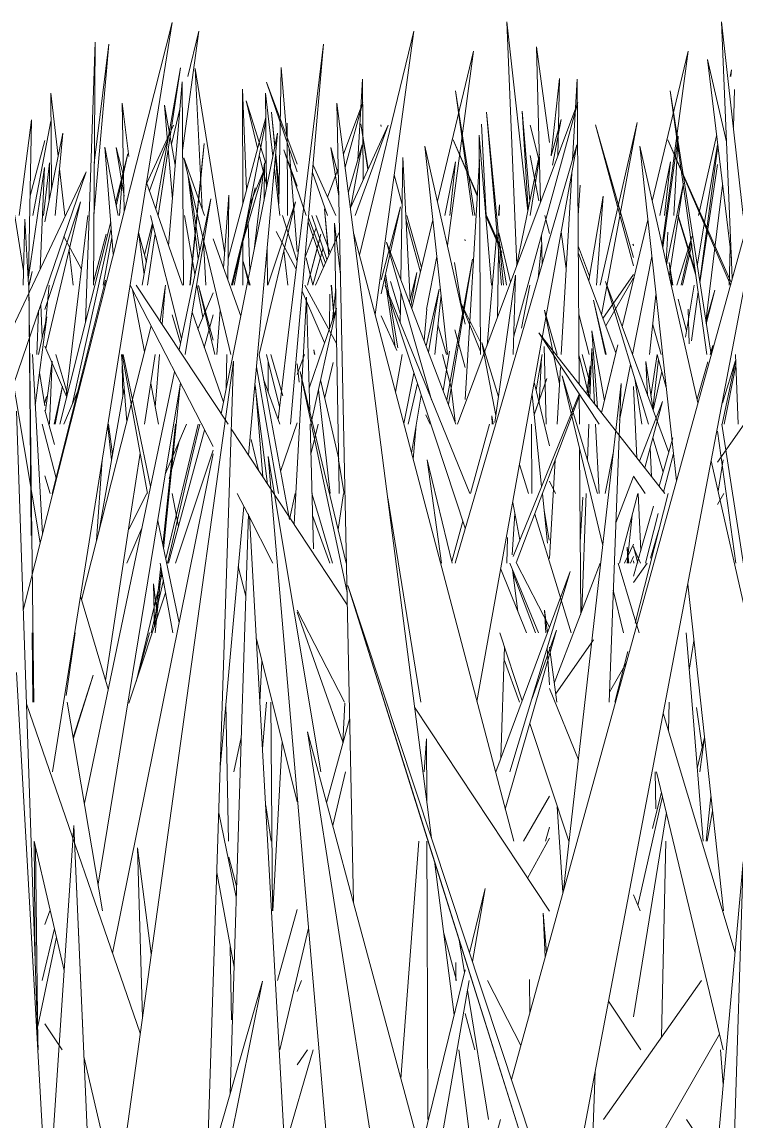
# Model space of a CAD drawing. Header units: millimetres. Extents: x -9575 to 27274, y -4387 to 11354.
# Drawn here: x -6197.87 to -6169.52, y 3072 to 3115.61 of the extents above; entities that cross this region are included whole.
import ezdxf

# ---------------------------------------------------------------- set-up
doc = ezdxf.new("R2010")
doc.units = ezdxf.units.MM
doc.layers.add('G-IMPT', color=8, linetype='Continuous', lineweight=9)

# ---------------------------------------------------------------- blocks, each defined once
blk = doc.blocks.new('Grass Array - 25_dwg-V14-North')
at = {"layer": 'G-IMPT'}
for p, q in [((-6195.347, 3103.684), (-6194.959, 3114.804)), ((-6195.031, 3105.172), (-6194.959, 3114.804)), ((-6177.279, 3108.465), (-6177.436, 3114.624)), ((-6176.929, 3110.829), (-6177.436, 3114.624)), ((-6190.719, 3108.214), (-6190.995, 3113.761)), ((-6189.823, 3106.488), (-6190.995, 3113.761)), ((-6187.575, 3113.802), (-6187.671, 3108.388)), ((-6187.575, 3113.802), (-6187.354, 3111.061)), ((-6187.354, 3111.061), (-6187.575, 3113.802)), ((-6170.656, 3114.119), (-6169.702, 3106.24)), ((-6170.656, 3114.119), (-6169.893, 3110.856)), ((-6169.893, 3110.856), (-6170.656, 3114.119)), ((-6192.044, 3106.734), (-6191.505, 3113.231)), ((-6191.458, 3105.172), (-6191.505, 3113.231)), ((-6189.099, 3108.405), (-6189.108, 3112.94)), ((-6188.948, 3108.97), (-6189.108, 3112.94)), ((-6186.944, 3109.657), (-6188.16, 3113.221)), ((-6186.944, 3109.962), (-6188.16, 3113.221)), ((-6169.625, 3111.433), (-6169.585, 3112.934)), ((-6188.169, 3109.956), (-6188.971, 3112.478)), ((-6188.511, 3110.6), (-6188.971, 3112.478)), ((-6191.779, 3109.922), (-6192.209, 3112.309)), ((-6192.087, 3110.872), (-6192.209, 3112.309)), ((-6197.981, 3107.931), (-6197.494, 3111.723)), ((-6197.604, 3105.475), (-6197.494, 3111.723)), ((-6187.32, 3107.931), (-6187.333, 3111.589)), ((-6184.131, 3109.757), (-6184.411, 3111.573)), ((-6184.118, 3109.787), (-6184.411, 3111.573)), ((-6179.627, 3111.557), (-6179.437, 3107.931)), ((-6174.906, 3105.172), (-6173.445, 3111.621)), ((-6174.856, 3103.993), (-6173.445, 3111.621)), ((-6177.319, 3110.049), (-6177.697, 3111.512)), ((-6191.891, 3108.574), (-6192.062, 3110.582)), ((-6188.162, 3109.176), (-6188.445, 3110.329)), ((-6187.473, 3110.531), (-6186.591, 3107.931)), ((-6187.473, 3110.531), (-6186.944, 3109.091)), ((-6186.944, 3106.501), (-6187.255, 3110.568)), ((-6182.821, 3105.372), (-6182.744, 3110.236)), ((-6182.461, 3104.599), (-6182.744, 3110.236)), ((-6178.229, 3105.922), (-6177.327, 3110.361)), ((-6185.406, 3107.931), (-6186.308, 3109.926)), ((-6179.709, 3110.154), (-6180.268, 3100.628)), ((-6177.686, 3107.931), (-6177.323, 3110.215)), ((-6190.874, 3106.205), (-6191.267, 3109.485)), ((-6190.812, 3106.502), (-6191.249, 3109.411)), ((-6185.744, 3107.931), (-6186.333, 3109.639)), ((-6172.273, 3105.976), (-6171.599, 3109.217)), ((-6172.168, 3105.51), (-6171.599, 3109.217)), ((-6170.715, 3103.731), (-6170.052, 3109.13)), ((-6174.788, 3108.696), (-6175.367, 3105.346)), ((-6175.367, 3105.346), (-6174.788, 3108.696)), ((-6174.788, 3108.696), (-6175.059, 3105.172)), ((-6185.688, 3106.34), (-6185.852, 3108.195)), ((-6185.691, 3106.335), (-6185.852, 3108.195)), ((-6183.606, 3104.819), (-6182.841, 3108.281)), ((-6183.606, 3105.382), (-6182.841, 3108.281)), ((-6191.001, 3105.6), (-6191.421, 3107.931)), ((-6186.944, 3106.102), (-6187.525, 3107.931)), ((-6186.503, 3107.673), (-6185.896, 3105.883)), ((-6186.488, 3107.853), (-6185.823, 3106.045)), ((-6185.759, 3106.185), (-6186.355, 3107.931)), ((-6185.635, 3106.457), (-6186.185, 3107.931)), ((-6176.929, 3107.218), (-6177.103, 3107.931)), ((-6188.817, 3105.739), (-6188.892, 3107.598)), ((-6178.934, 3107.246), (-6178.468, 3105.281)), ((-6176.259, 3105.808), (-6176.455, 3107.277)), ((-6190.568, 3105.172), (-6190.654, 3106.899)), ((-6189.093, 3105.172), (-6189.096, 3106.911)), ((-6180.268, 3106.919), (-6180.283, 3106.976)), ((-6180.268, 3106.936), (-6180.283, 3106.976)), ((-6178.925, 3106.93), (-6178.63, 3105.172)), ((-6177.215, 3105.996), (-6177.245, 3107.154)), ((-6173.589, 3106.733), (-6173.617, 3106.796)), ((-6173.589, 3106.748), (-6173.617, 3106.796)), ((-6174.287, 3102.486), (-6175.776, 3106.428)), ((-6169.793, 3105.172), (-6169.753, 3106.66)), ((-6186.314, 3105.172), (-6186.585, 3106.25)), ((-6186.317, 3105.172), (-6186.585, 3106.25)), ((-6181.004, 3100.615), (-6179.975, 3106.195)), ((-6180.936, 3100.437), (-6179.975, 3106.195)), ((-6183.046, 3102.712), (-6183.467, 3105.446)), ((-6182.951, 3102.684), (-6183.431, 3105.608)), ((-6192.302, 3103.617), (-6192.184, 3105.046)), ((-6190.691, 3103.88), (-6190.924, 3105.172)), ((-6185.472, 3103.823), (-6185.59, 3105.172)), ((-6185.468, 3103.842), (-6185.585, 3105.172)), ((-6185.534, 3103.805), (-6185.409, 3105.02)), ((-6185.649, 3104.805), (-6185.654, 3103.455)), ((-6182.848, 3103.669), (-6182.829, 3104.896)), ((-6174.7, 3102.413), (-6175.172, 3104.576)), ((-6174.679, 3102.413), (-6175.172, 3104.576)), ((-6197.062, 3103.076), (-6197.122, 3104.404)), ((-6181.904, 3102.97), (-6181.789, 3104.211)), ((-6179.664, 3102.534), (-6180.442, 3104.471)), ((-6179.666, 3102.905), (-6180.442, 3104.471)), ((-6171.425, 3104.21), (-6171.384, 3102.842)), ((-6182.981, 3102.568), (-6183.606, 3103.949)), ((-6175.348, 3102.413), (-6175.761, 3104.01)), ((-6180.268, 3101.903), (-6180.686, 3103.39)), ((-6180.268, 3101.894), (-6180.686, 3103.39)), ((-6196.091, 3100.725), (-6196.958, 3102.74)), ((-6192.575, 3100.319), (-6192.402, 3102.413)), ((-6180.89, 3102.553), (-6181.143, 3100.979)), ((-6177.455, 3101.008), (-6177.217, 3102.413)), ((-6177.132, 3102.739), (-6177.053, 3099.654)), ((-6175.302, 3101.217), (-6175.621, 3102.413)), ((-6172.896, 3100.768), (-6172.643, 3102.411)), ((-6177.33, 3100.48), (-6177.24, 3102.279)), ((-6175.352, 3100.729), (-6175.75, 3102.366)), ((-6170.057, 3100.49), (-6169.534, 3102.182)), ((-6182.713, 3099.681), (-6182.305, 3101.679)), ((-6177.528, 3101.314), (-6176.929, 3098.793)), ((-6181.831, 3100.024), (-6181.663, 3099.654)), ((-6194.273, 3098.467), (-6194.438, 3099.654)), ((-6182.338, 3098.261), (-6182.213, 3099.619)), ((-6176.687, 3096.895), (-6176.929, 3097.385)), ((-6177.131, 3096.232), (-6176.932, 3095.047)), ((-6173.412, 3094.136), (-6173.589, 3094.802))]:
    blk.add_line(p, q, dxfattribs=at)
blk = doc.blocks.new('Grass Array - 25_dwg-V18-North')
at = {"layer": 'G-IMPT'}
for p in [(-6185.718, 3106.679), (-6185.721, 3106.687)]:
    blk.add_line(p, (-6185.852, 3108.195), dxfattribs=at)
blk = doc.blocks.new('Grass Array - Grass Array-440235-North')
for name in ['Grass Array - 25_dwg-V14-North', 'Grass Array - 25_dwg-V18-North']:
    blk.add_blockref(name, (0, 0))
blk = doc.blocks.new('Grass Array - 25_dwg-V29-North')
at = {"layer": 'G-IMPT'}
for p, q in [((-6191.208, 3105.172), (-6190.997, 3107.226)), ((-6191.193, 3105.172), (-6190.991, 3107.18)), ((-6186.533, 3105.172), (-6186.044, 3107.02)), ((-6186.529, 3105.172), (-6186.044, 3107.019))]:
    blk.add_line(p, q, dxfattribs=at)
blk = doc.blocks.new('Grass Array - 25_dwg-V33-North')
at = {"layer": 'G-IMPT'}
for p, q in [((-6190.855, 3108.592), (-6190.629, 3110.79)), ((-6190.851, 3108.579), (-6190.629, 3110.79)), ((-6191.208, 3105.172), (-6190.924, 3107.931)), ((-6191.193, 3105.172), (-6190.916, 3107.931)), ((-6186.533, 3105.172), (-6185.999, 3107.189)), ((-6186.529, 3105.172), (-6185.999, 3107.189))]:
    blk.add_line(p, q, dxfattribs=at)
blk = doc.blocks.new('Grass Array - 25_dwg-V35-North')
at = {"layer": 'G-IMPT'}
for p, q in [((-7359.255, 3108.592), (-7359.029, 3110.79)), ((-7359.251, 3108.579), (-7359.029, 3110.79)), ((-7359.608, 3105.172), (-7359.324, 3107.931)), ((-7359.593, 3105.172), (-7359.316, 3107.931)), ((-7354.933, 3105.172), (-7354.399, 3107.189)), ((-7354.929, 3105.172), (-7354.399, 3107.189)), ((-7345.936, 3100.03), (-7345.436, 3101.467)), ((-7345.935, 3100.017), (-7345.436, 3101.467))]:
    blk.add_line(p, q, dxfattribs=at)
blk = doc.blocks.new('Grass Array - Grass Array-440908-North')
for name, p in [('Grass Array - 25_dwg-V33-North', (0, 0)), ('Grass Array - 25_dwg-V35-North', (1168.4, 0)), ('Grass Array - 25_dwg-V35-North', (1168.4, 0)), ('Grass Array - 25_dwg-V29-North', (0, 0))]:
    blk.add_blockref(name, p)
blk = doc.blocks.new('Grass Array - 25_dwg-V39-North')
at = {"layer": 'G-IMPT'}
for p in [(-6195.031, 3105.281), (-6195.03, 3105.295)]:
    blk.add_line(p, (-6194.529, 3107.189), dxfattribs=at)
blk = doc.blocks.new('Grass Array - 25_dwg-V43-North')
at = {"layer": 'G-IMPT'}
for p in [(-6195.031, 3105.281), (-6195.03, 3105.295)]:
    blk.add_line(p, (-6194.529, 3107.189), dxfattribs=at)
blk = doc.blocks.new('Grass Array - 25_dwg-V45-North')
at = {"layer": 'G-IMPT'}
for p, q in [((-6178.221, 3105.962), (-6178.62, 3115.61)), ((-6177.785, 3108.106), (-6178.62, 3115.61)), ((-6191.489, 3110.514), (-6190.841, 3115.249)), ((-6191.279, 3113.449), (-6190.841, 3115.249)), ((-6195.011, 3107.936), (-6194.421, 3114.73)), ((-6194.995, 3110.007), (-6194.421, 3114.73)), ((-6179.944, 3114.454), (-6181.375, 3108.493)), ((-6181.375, 3108.493), (-6179.944, 3114.454)), ((-6179.944, 3114.454), (-6180.978, 3106.743)), ((-6184.536, 3110.144), (-6184.35, 3113.334)), ((-6184.325, 3109.333), (-6184.35, 3113.334)), ((-6176.524, 3113.373), (-6176.852, 3110.328)), ((-6176.524, 3113.373), (-6176.598, 3110.284)), ((-6169.751, 3113.449), (-6169.692, 3113.705)), ((-6169.73, 3113.449), (-6169.692, 3113.705)), ((-6179.893, 3107.931), (-6180.657, 3112.884)), ((-6179.969, 3107.931), (-6180.657, 3112.884)), ((-6196.725, 3112.783), (-6196.691, 3109.001)), ((-6196.725, 3112.783), (-6196.433, 3110.279)), ((-6185.101, 3110.358), (-6184.332, 3112.416)), ((-6185.036, 3109.85), (-6184.332, 3112.416)), ((-6193.804, 3108.116), (-6193.892, 3112.385)), ((-6193.62, 3110.268), (-6193.892, 3112.385)), ((-6191.932, 3110.767), (-6191.595, 3112.153)), ((-6187.823, 3110.676), (-6187.957, 3112.037)), ((-6187.835, 3110.62), (-6187.957, 3112.037)), ((-6177.777, 3108.147), (-6178.009, 3112.067)), ((-6177.704, 3108.505), (-6178.009, 3112.067)), ((-6197.439, 3107.931), (-6196.715, 3111.67)), ((-6176.859, 3110.302), (-6176.464, 3111.737)), ((-6176.808, 3109.923), (-6176.464, 3111.737)), ((-6196.958, 3107.675), (-6196.248, 3111.199)), ((-6196.544, 3107.931), (-6196.248, 3111.199)), ((-6192.911, 3109.208), (-6191.858, 3111.519)), ((-6183.606, 3111.467), (-6183.623, 3111.529)), ((-6183.606, 3111.463), (-6183.623, 3111.529)), ((-6197.547, 3108.711), (-6196.958, 3110.912)), ((-6192.809, 3108.916), (-6192.088, 3110.889)), ((-6184.909, 3108.865), (-6184.363, 3110.738)), ((-6184.806, 3108.277), (-6184.363, 3110.738)), ((-6180.967, 3102.413), (-6181.874, 3110.688)), ((-6180.268, 3103.616), (-6181.874, 3110.688)), ((-6179.793, 3108.712), (-6180.753, 3110.934)), ((-6179.791, 3108.762), (-6180.753, 3110.934)), ((-6172.428, 3106.657), (-6171.812, 3111.083)), ((-6171.992, 3107.931), (-6171.812, 3111.083)), ((-6171.055, 3105.939), (-6170.251, 3110.739)), ((-6171.015, 3107.931), (-6170.29, 3111.094)), ((-6193.816, 3108.703), (-6194.129, 3110.634)), ((-6193.833, 3109.51), (-6194.129, 3110.634)), ((-6187.666, 3108.668), (-6187.803, 3110.258)), ((-6187.66, 3109.012), (-6187.793, 3110.369)), ((-6177.352, 3108.515), (-6177.695, 3110.314)), ((-6170.961, 3105.328), (-6170.251, 3110.584)), ((-6197.019, 3107.931), (-6196.77, 3110.02)), ((-6196.786, 3108.525), (-6196.77, 3110.02)), ((-6185.736, 3108.66), (-6185.309, 3109.801)), ((-6181.074, 3107.931), (-6180.655, 3110.061)), ((-6180.886, 3107.931), (-6180.655, 3110.061)), ((-6170.951, 3105.261), (-6170.251, 3109.954)), ((-6196.376, 3109.787), (-6196.16, 3107.931)), ((-6182.774, 3108.368), (-6183.091, 3109.549)), ((-6175.786, 3107.931), (-6175.712, 3109.137)), ((-6196.958, 3104.204), (-6195.539, 3108.473)), ((-6196.921, 3102.654), (-6195.539, 3108.473)), ((-6195.878, 3102.75), (-6195.248, 3107.931)), ((-6193.003, 3106.362), (-6192.691, 3107.646)), ((-6182.051, 3105.677), (-6182.622, 3107.802)), ((-6182.005, 3105.869), (-6182.594, 3107.931)), ((-6181.552, 3107.755), (-6182.393, 3104.251)), ((-6182.393, 3104.251), (-6181.552, 3107.755)), ((-6178.821, 3106.46), (-6179.434, 3107.88)), ((-6178.857, 3106.654), (-6179.423, 3107.931)), ((-6171.119, 3105.558), (-6171.829, 3107.931)), ((-6171.128, 3105.689), (-6171.821, 3107.931)), ((-6195.031, 3105.281), (-6194.529, 3107.189)), ((-6195.03, 3105.295), (-6194.529, 3107.189)), ((-6193.018, 3105.59), (-6193.235, 3107.279)), ((-6192.93, 3106.085), (-6193.225, 3107.204)), ((-6186.624, 3106.282), (-6186.189, 3107.446)), ((-6172.221, 3107.265), (-6172.296, 3106.077)), ((-6172.296, 3106.077), (-6172.221, 3107.265)), ((-6195.506, 3105.805), (-6196.2, 3107.092)), ((-6177.235, 3106.771), (-6177.38, 3105.433)), ((-6171.871, 3105.172), (-6171.259, 3107.11)), ((-6171.694, 3105.172), (-6171.3, 3106.926)), ((-6171.647, 3105.172), (-6171.279, 3106.778)), ((-6195.998, 3106.541), (-6195.838, 3105.172)), ((-6186.319, 3105.172), (-6185.915, 3106.643)), ((-6181.805, 3104.211), (-6181.393, 3106.307)), ((-6175.337, 3105.522), (-6175.778, 3106.692)), ((-6180.376, 3104.096), (-6180.7, 3106.06)), ((-6174.802, 3103.848), (-6173.589, 3105.586)), ((-6174.688, 3103.548), (-6173.589, 3105.451)), ((-6196.958, 3103.373), (-6196.794, 3105.172)), ((-6182.843, 3104.009), (-6183.237, 3105.308)), ((-6178.037, 3103.46), (-6177.711, 3105.172)), ((-6171.531, 3103.102), (-6171.184, 3105.172)), ((-6181.482, 3102.413), (-6181.226, 3104.78)), ((-6171.489, 3103.352), (-6171.821, 3104.606)), ((-6171.281, 3102.959), (-6171.019, 3104.902)), ((-6181.016, 3102.413), (-6181.354, 3103.595)), ((-6196.522, 3102.413), (-6196.059, 3100.854)), ((-6195.878, 3102.75), (-6196.117, 3100.786)), ((-6180.824, 3101.108), (-6181.174, 3102.413)), ((-6193.866, 3100.776), (-6193.887, 3101.967)), ((-6172.822, 3100.261), (-6172.594, 3102.226)), ((-6172.811, 3100.201), (-6172.464, 3101.745)), ((-6180.675, 3099.754), (-6180.824, 3101.11)), ((-6194.465, 3099.563), (-6194.314, 3098.237)), ((-6173.589, 3094.763), (-6173.312, 3094.136))]:
    blk.add_line(p, q, dxfattribs=at)
blk = doc.blocks.new('Grass Array - Grass Array-V47-North')
for name in ['Grass Array - 25_dwg-V45-North', 'Grass Array - 25_dwg-V39-North', 'Grass Array - 25_dwg-V39-North', 'Grass Array - 25_dwg-V43-North']:
    blk.add_blockref(name, (0, 0))
blk = doc.blocks.new('Grass Array - 25_dwg-V50-North')
at = {"layer": 'G-IMPT'}
for p, q in [((-6197.82, 3092.277), (-6191.911, 3115.587)), ((-6193.846, 3103.442), (-6191.911, 3115.587)), ((-6169.669, 3105.442), (-6170.09, 3115.61)), ((-6169.236, 3107.931), (-6170.09, 3115.61)), ((-6184.473, 3106.362), (-6182.311, 3115.249)), ((-6183.851, 3103.999), (-6182.311, 3115.249)), ((-6187.348, 3102.75), (-6185.89, 3114.73)), ((-6187.2, 3099.654), (-6185.89, 3114.73)), ((-6199.196, 3114.471), (-6197.808, 3105.73)), ((-6171.414, 3114.454), (-6172.845, 3108.493)), ((-6172.845, 3108.493), (-6171.414, 3114.454)), ((-6171.414, 3114.454), (-6172.448, 3106.743)), ((-6192.558, 3108.2), (-6191.573, 3113.79)), ((-6192.466, 3107.937), (-6191.573, 3113.79)), ((-6176.006, 3110.144), (-6175.82, 3113.334)), ((-6175.743, 3101.227), (-6175.82, 3113.334)), ((-6170.512, 3102.413), (-6172.127, 3112.884)), ((-6170.673, 3102.413), (-6172.127, 3112.884)), ((-6188.195, 3112.783), (-6188.161, 3109.001)), ((-6188.195, 3112.783), (-6187.903, 3110.279)), ((-6180.572, 3099.654), (-6175.802, 3112.416)), ((-6178.345, 3103.144), (-6175.802, 3112.416)), ((-6184.71, 3080.677), (-6185.362, 3112.385)), ((-6183.895, 3100.985), (-6185.362, 3112.385)), ((-6178.752, 3105.172), (-6179.427, 3112.037)), ((-6178.834, 3105.172), (-6179.427, 3112.037)), ((-6189.687, 3106.208), (-6188.186, 3111.813)), ((-6189.444, 3105.172), (-6188.185, 3111.67)), ((-6178.433, 3073.653), (-6167.934, 3111.737)), ((-6170.108, 3100.295), (-6167.934, 3111.737)), ((-6189.96, 3100.067), (-6187.718, 3111.199)), ((-6188.876, 3098.425), (-6187.718, 3111.199)), ((-6184.827, 3108.229), (-6183.328, 3111.519)), ((-6184.639, 3107.931), (-6183.328, 3111.519)), ((-6179.222, 3105.172), (-6179.715, 3111.124)), ((-6179.663, 3102.413), (-6179.715, 3111.124)), ((-6173.589, 3106.27), (-6175.093, 3111.529)), ((-6173.589, 3105.931), (-6175.093, 3111.529)), ((-6191.208, 3105.172), (-6190.629, 3110.79)), ((-6191.193, 3105.172), (-6190.629, 3110.79)), ((-6179.805, 3088.649), (-6175.833, 3110.738)), ((-6179.047, 3099.712), (-6175.833, 3110.738)), ((-6172.111, 3099.446), (-6173.343, 3110.688)), ((-6171.03, 3100.504), (-6173.343, 3110.688)), ((-6169.74, 3105.184), (-6172.223, 3110.934)), ((-6169.715, 3105.274), (-6172.223, 3110.934)), ((-6194.241, 3106.395), (-6194.58, 3110.645)), ((-6194.053, 3107.931), (-6194.58, 3110.645)), ((-6194.152, 3108.44), (-6193.664, 3110.382)), ((-6194.126, 3108.304), (-6193.664, 3110.382)), ((-6185.286, 3108.703), (-6185.599, 3110.634)), ((-6185.303, 3109.51), (-6185.599, 3110.634)), ((-6197.617, 3105.39), (-6196.977, 3109.839)), ((-6197.14, 3105.807), (-6196.977, 3109.839)), ((-6189.576, 3102.413), (-6191.443, 3110.224)), ((-6190.617, 3107.931), (-6191.443, 3110.224)), ((-6188.652, 3106.563), (-6188.24, 3110.02)), ((-6188.256, 3108.525), (-6188.24, 3110.02)), ((-6172.544, 3107.931), (-6172.125, 3110.061)), ((-6172.355, 3107.931), (-6172.125, 3110.061)), ((-6198.571, 3102.777), (-6195.319, 3109.662)), ((-6198.21, 3101.23), (-6195.319, 3109.662)), ((-6189.127, 3106.807), (-6188.286, 3109.648)), ((-6188.829, 3108.345), (-6188.286, 3109.648)), ((-6187.846, 3109.787), (-6187.63, 3107.931)), ((-6176.457, 3102.413), (-6176.038, 3109.598)), ((-6193.992, 3107.931), (-6193.905, 3109.163)), ((-6191.496, 3105.172), (-6192.922, 3109.239)), ((-6189.543, 3105.172), (-6188.612, 3109.031)), ((-6189.515, 3105.172), (-6188.612, 3109.031)), ((-6191.629, 3102.597), (-6190.375, 3108.593)), ((-6191.391, 3102.413), (-6190.375, 3108.593)), ((-6189.871, 3105.859), (-6189.654, 3108.739)), ((-6189.698, 3105.381), (-6189.654, 3108.739)), ((-6188.448, 3102.413), (-6187.009, 3108.473)), ((-6188.106, 3105.172), (-6187.009, 3108.473)), ((-6178.953, 3107.931), (-6178.915, 3108.357)), ((-6178.923, 3107.931), (-6178.915, 3108.357)), ((-6197.75, 3107.781), (-6197.824, 3105.172)), ((-6197.75, 3107.781), (-6197.604, 3105.172)), ((-6196.36, 3099.654), (-6194.343, 3107.679)), ((-6191.537, 3103.035), (-6192.762, 3107.931)), ((-6185.271, 3097.012), (-6185.454, 3107.623)), ((-6185.222, 3105.589), (-6185.454, 3107.623)), ((-6173.022, 3107.755), (-6174.04, 3103.512)), ((-6174.04, 3103.512), (-6173.022, 3107.755)), ((-6195.878, 3100.422), (-6194.323, 3107.42)), ((-6193.091, 3105.172), (-6192.67, 3107.563)), ((-6192.888, 3105.172), (-6192.579, 3107.197)), ((-6186.976, 3105.805), (-6187.776, 3107.29)), ((-6186.533, 3105.172), (-6185.999, 3107.189)), ((-6186.529, 3105.172), (-6185.999, 3107.189)), ((-6186.22, 3105.172), (-6185.257, 3107.286)), ((-6178.343, 3083.1), (-6184.695, 3107.204)), ((-6179.405, 3102.775), (-6179.013, 3107.246)), ((-6194.643, 3105.172), (-6194.294, 3107.06)), ((-6189.18, 3103.941), (-6190.282, 3106.999)), ((-6181.604, 3100.62), (-6183.396, 3106.877)), ((-6180.637, 3099.654), (-6183.396, 3106.877)), ((-6188.138, 3106.563), (-6188.126, 3105.172)), ((-6187.468, 3106.541), (-6187.308, 3105.172)), ((-6178.992, 3103.88), (-6178.947, 3106.487)), ((-6173.629, 3102.413), (-6172.863, 3106.307)), ((-6189.089, 3106.106), (-6188.854, 3105.172)), ((-6189.089, 3106.106), (-6188.811, 3105.172)), ((-6172.023, 3105.172), (-6172.17, 3106.06)), ((-6172.072, 3105.172), (-6172.17, 3106.06)), ((-6197.599, 3105.172), (-6197.464, 3105.712)), ((-6197.586, 3105.172), (-6197.464, 3105.712)), ((-6182.487, 3104.497), (-6182.189, 3105.664)), ((-6182.426, 3104.338), (-6182.189, 3105.664)), ((-6179.092, 3099.712), (-6178.272, 3105.56)), ((-6178.367, 3102.413), (-6178.272, 3105.56)), ((-6197.499, 3095.231), (-6197.591, 3105.256)), ((-6197.472, 3095.231), (-6197.591, 3105.256)), ((-6196.667, 3096.895), (-6194.548, 3105.365)), ((-6194.588, 3105.172), (-6194.548, 3105.365)), ((-6190.282, 3098.761), (-6193.572, 3105.161)), ((-6189.687, 3099.654), (-6193.328, 3105.172)), ((-6192.382, 3103.738), (-6192.164, 3105.172)), ((-6190.207, 3102.413), (-6190.865, 3105.148)), ((-6190.282, 3102.987), (-6190.865, 3105.148)), ((-6185.371, 3102.824), (-6186.636, 3105.172)), ((-6183.454, 3105.155), (-6180.269, 3095.521)), ((-6183.454, 3105.155), (-6180.085, 3096.895)), ((-6180.085, 3096.895), (-6183.454, 3105.155)), ((-6181.823, 3102.759), (-6181.305, 3105.004)), ((-6181.726, 3102.506), (-6181.305, 3105.004)), ((-6172.192, 3098.532), (-6174.707, 3105.308)), ((-6172.991, 3099.654), (-6174.707, 3105.308)), ((-6193.003, 3102.524), (-6193.481, 3104.983)), ((-6190.882, 3103.423), (-6190.282, 3104.863)), ((-6186.569, 3104.691), (-6187.066, 3095.682)), ((-6185.851, 3102.882), (-6186.742, 3104.923)), ((-6186.569, 3104.691), (-6186.444, 3100.187)), ((-6172.952, 3102.413), (-6172.696, 3104.78)), ((-6170.715, 3103.73), (-6170.364, 3104.963)), ((-6170.7, 3103.637), (-6170.364, 3104.963)), ((-6198.762, 3104.478), (-6197.143, 3094.944)), ((-6197.277, 3102.413), (-6197.206, 3104.158)), ((-6190.13, 3102.413), (-6189.997, 3104.174)), ((-6186.469, 3101.08), (-6185.379, 3104.256)), ((-6186.403, 3099.654), (-6185.379, 3104.256)), ((-6176.525, 3101.248), (-6177.126, 3104.176)), ((-6176.619, 3102.413), (-6177.126, 3104.176)), ((-6197.339, 3100.398), (-6196.88, 3103.904)), ((-6197.208, 3102.413), (-6196.88, 3103.904)), ((-6191.573, 3102.862), (-6191.909, 3103.992)), ((-6189.867, 3100.529), (-6191.115, 3104.089)), ((-6190.628, 3102.698), (-6190.282, 3103.99)), ((-6193.846, 3103.442), (-6196.649, 3085.859)), ((-6195.499, 3092.686), (-6192.743, 3103.548)), ((-6174.955, 3099.654), (-6177.351, 3103.276)), ((-6172.345, 3096.895), (-6177.351, 3103.276)), ((-6175.013, 3100.297), (-6175.249, 3103.348)), ((-6174.745, 3100.577), (-6175.249, 3103.348)), ((-6172.486, 3102.413), (-6172.824, 3103.595)), ((-6179.052, 3099.995), (-6179.61, 3102.89)), ((-6178.947, 3100.742), (-6179.61, 3102.89)), ((-6197.451, 3102.413), (-6197.054, 3095.296)), ((-6193.709, 3099.743), (-6193.922, 3102.413)), ((-6193.892, 3102.413), (-6192.883, 3096.895)), ((-6193.853, 3102.413), (-6192.761, 3097.182)), ((-6193.003, 3099.654), (-6192.584, 3102.413)), ((-6189.755, 3101.082), (-6189.738, 3102.413)), ((-6187.246, 3095.865), (-6188.45, 3102.402)), ((-6188.162, 3102.413), (-6187.641, 3100.34)), ((-6187.992, 3102.413), (-6187.505, 3100.773)), ((-6187.348, 3102.75), (-6187.702, 3099.839)), ((-6186.944, 3101.619), (-6186.654, 3102.413)), ((-6186.281, 3102.597), (-6186.26, 3102.413)), ((-6186.281, 3102.597), (-6186.239, 3102.413)), ((-6186.239, 3102.413), (-6186.281, 3102.597)), ((-6183.038, 3100.917), (-6182.771, 3102.413)), ((-6175.321, 3100.689), (-6175.248, 3102.655)), ((-6175.134, 3100.451), (-6175.248, 3102.655)), ((-6174.859, 3100.1), (-6174.212, 3102.798)), ((-6174.859, 3100.1), (-6174.304, 3102.413)), ((-6172.294, 3101.108), (-6172.644, 3102.413)), ((-6170.546, 3102.413), (-6170.441, 3102.771)), ((-6170.531, 3102.413), (-6170.441, 3102.771)), ((-6169.544, 3102.413), (-6169.43, 3099.654)), ((-6196.929, 3100.197), (-6196.665, 3102.149)), ((-6196.779, 3099.654), (-6196.665, 3102.149)), ((-6195.746, 3056.935), (-6189.472, 3102.153)), ((-6189.787, 3092.52), (-6189.472, 3102.153)), ((-6188.098, 3102.16), (-6188.087, 3100.907)), ((-6186.944, 3102.043), (-6186.859, 3101.317)), ((-6185.85, 3100.705), (-6185.51, 3102.102)), ((-6175.441, 3100.842), (-6175.316, 3101.964)), ((-6175.382, 3100.767), (-6175.316, 3101.964)), ((-6174.139, 3099.816), (-6173.707, 3102.013)), ((-6173.031, 3100.793), (-6173.097, 3102.143)), ((-6172.814, 3100.208), (-6173.097, 3102.143)), ((-6171.063, 3100.648), (-6170.632, 3102.118)), ((-6170.074, 3099.654), (-6169.533, 3102.15)), ((-6169.993, 3099.654), (-6169.526, 3101.977)), ((-6196.958, 3100.375), (-6197.168, 3101.7)), ((-6195.39, 3084.612), (-6191.81, 3101.733)), ((-6187.684, 3096.895), (-6188.558, 3101.931)), ((-6184.992, 3094.136), (-6186.817, 3101.741)), ((-6184.963, 3092.977), (-6186.817, 3101.741)), ((-6176.487, 3101.903), (-6176.618, 3099.654)), ((-6174.813, 3094.83), (-6176.425, 3101.575)), ((-6175.022, 3096.895), (-6176.425, 3101.575)), ((-6196.587, 3099.654), (-6196.262, 3101.164)), ((-6196.545, 3099.654), (-6196.262, 3101.164)), ((-6192.446, 3099.654), (-6192.758, 3101.262)), ((-6192.243, 3094.701), (-6191.592, 3101.188)), ((-6192.124, 3097.956), (-6191.577, 3101.28)), ((-6188.117, 3097.276), (-6188.618, 3101.27)), ((-6188.304, 3097.558), (-6188.6, 3101.128)), ((-6187.635, 3099.654), (-6188.275, 3101.43)), ((-6186.012, 3101.414), (-6185.293, 3098.259)), ((-6185.293, 3098.259), (-6186.012, 3101.414)), ((-6182.539, 3099.654), (-6182.168, 3101.264)), ((-6177.536, 3100.03), (-6177.036, 3101.467)), ((-6177.535, 3100.017), (-6177.036, 3101.467)), ((-6175.163, 3091.742), (-6174.085, 3101.259)), ((-6174.56, 3088.618), (-6174.085, 3101.259)), ((-6173.462, 3098.319), (-6173.589, 3101.148)), ((-6173.26, 3099.654), (-6173.542, 3101.468)), ((-6196.958, 3100.502), (-6196.896, 3100.744)), ((-6196.958, 3100.527), (-6196.896, 3100.744)), ((-6195.65, 3100.961), (-6196.204, 3099.654)), ((-6196.204, 3099.654), (-6195.65, 3100.961)), ((-6193.815, 3101.067), (-6194.819, 3095.366)), ((-6186.1, 3101.015), (-6185.63, 3096.895)), ((-6183.895, 3100.985), (-6181.608, 3083.22)), ((-6182.402, 3098.501), (-6182.014, 3100.799)), ((-6178.372, 3094.405), (-6175.742, 3100.844)), ((-6178.241, 3094.151), (-6175.721, 3100.812)), ((-6177.618, 3100.811), (-6177.237, 3097.184)), ((-6177.237, 3097.184), (-6177.618, 3100.811)), ((-6175.733, 3099.654), (-6175.741, 3100.842)), ((-6196.958, 3100.205), (-6196.573, 3098.849)), ((-6170.108, 3100.295), (-6176.358, 3067.404)), ((-6173.354, 3098.181), (-6172.442, 3100.555)), ((-6173.144, 3097.913), (-6172.442, 3100.555)), ((-6197.772, 3090.879), (-6198.089, 3100.17)), ((-6179.202, 3099.654), (-6179.21, 3099.986)), ((-6179.166, 3099.654), (-6179.21, 3099.986)), ((-6197.064, 3099.654), (-6196.512, 3097.514)), ((-6191.778, 3099.654), (-6192.274, 3094.847)), ((-6192.187, 3097.665), (-6191.331, 3099.654)), ((-6192.161, 3094.308), (-6190.873, 3099.654)), ((-6192.054, 3094.136), (-6190.616, 3099.411)), ((-6191.104, 3098.377), (-6190.806, 3099.654)), ((-6184.953, 3092.48), (-6189.56, 3099.462)), ((-6187.605, 3097.771), (-6186.944, 3099.698)), ((-6186.43, 3099.654), (-6186.292, 3094.704)), ((-6186.396, 3098.458), (-6186.105, 3099.654)), ((-6179.047, 3099.712), (-6180.673, 3094.136)), ((-6179.303, 3099.654), (-6180.059, 3096.895)), ((-6177.62, 3096.895), (-6177.639, 3099.654)), ((-6175.414, 3098.204), (-6175.36, 3099.654)), ((-6174.951, 3096.895), (-6175.093, 3099.654)), ((-6172.111, 3099.446), (-6171.887, 3097.397)), ((-6170.251, 3098.146), (-6169.199, 3099.654)), ((-6170.251, 3099.372), (-6169.524, 3094.136)), ((-6169.003, 3092.635), (-6170.086, 3099.654)), ((-6191.627, 3098.967), (-6192.025, 3097.483)), ((-6188.769, 3099.036), (-6188.479, 3097.824)), ((-6172.414, 3097.751), (-6172.826, 3099.109)), ((-6172.574, 3097.187), (-6172.027, 3099.113)), ((-6190.282, 3098.469), (-6194.271, 3078.662)), ((-6193.515, 3096.282), (-6193.177, 3098.505)), ((-6191.773, 3094.136), (-6190.282, 3098.624)), ((-6175.685, 3092.114), (-6175.727, 3098.652)), ((-6174.397, 3098.504), (-6174.714, 3096.895)), ((-6172.876, 3097.572), (-6172.931, 3098.713)), ((-6172.393, 3096.956), (-6172.006, 3098.483)), ((-6194.903, 3095.038), (-6194.677, 3098.23)), ((-6191.104, 3098.377), (-6192.096, 3094.136)), ((-6187.323, 3089.394), (-6188.089, 3098.368)), ((-6186.008, 3085.859), (-6188.089, 3098.368)), ((-6185.075, 3096.895), (-6185.306, 3098.236)), ((-6181.216, 3094.136), (-6181.778, 3098.232)), ((-6180.785, 3094.136), (-6181.778, 3098.232)), ((-6177.761, 3096.895), (-6178.116, 3098.044)), ((-6176.702, 3098.218), (-6176.929, 3094.323)), ((-6168.958, 3091.377), (-6170.507, 3098.197)), ((-6170.234, 3096.997), (-6170.034, 3098.24)), ((-6196.747, 3096.895), (-6196.958, 3097.606)), ((-6192.124, 3097.956), (-6194.845, 3081.401)), ((-6173.13, 3096.895), (-6173.589, 3097.589)), ((-6174.292, 3095.738), (-6173.589, 3097.569)), ((-6193.62, 3095.488), (-6192.906, 3096.895)), ((-6191.657, 3095.591), (-6191.91, 3096.895)), ((-6188.907, 3096.087), (-6189.322, 3096.895)), ((-6187.246, 3095.865), (-6187.017, 3096.895)), ((-6186.353, 3096.895), (-6186.045, 3095.858)), ((-6185.097, 3096.895), (-6185.314, 3095.476)), ((-6185.271, 3097.012), (-6185.269, 3096.895)), ((-6183.346, 3096.726), (-6182.033, 3088.618)), ((-6177.206, 3096.887), (-6177, 3094.927)), ((-6177, 3094.927), (-6177.206, 3096.887)), ((-6175.703, 3094.963), (-6175.604, 3096.759)), ((-6175.637, 3092.239), (-6175.463, 3096.895)), ((-6174.147, 3094.136), (-6173.414, 3096.895)), ((-6173.526, 3091.755), (-6172.218, 3096.895)), ((-6173.296, 3094.619), (-6173.398, 3096.895)), ((-6170.251, 3096.457), (-6169.998, 3096.895)), ((-6194.549, 3089.479), (-6193.515, 3096.282)), ((-6189.999, 3086.047), (-6189.061, 3096.387)), ((-6178.102, 3095.065), (-6178.386, 3096.539)), ((-6173.242, 3094.837), (-6172.799, 3096.395)), ((-6188.88, 3096.087), (-6189.137, 3087.942)), ((-6188.907, 3096.087), (-6187.904, 3094.136)), ((-6188.831, 3095.983), (-6187.435, 3070.938)), ((-6185.648, 3094.136), (-6186.329, 3096.028)), ((-6185.533, 3094.136), (-6186.045, 3095.858)), ((-6178.303, 3096.105), (-6178.405, 3094.471)), ((-6178.405, 3094.471), (-6178.303, 3096.105)), ((-6176.622, 3093.198), (-6177.511, 3096.081)), ((-6173.846, 3094.136), (-6173.64, 3096.042)), ((-6173.107, 3094.136), (-6172.608, 3096.106)), ((-6193.705, 3094.136), (-6193.108, 3095.525)), ((-6192.476, 3095.814), (-6192.078, 3093.907)), ((-6180.36, 3095.798), (-6180.799, 3094.197)), ((-6172.914, 3094.329), (-6172.584, 3095.456)), ((-6197.472, 3095.231), (-6197.394, 3088.618)), ((-6178.587, 3095.154), (-6178.617, 3094.136)), ((-6173.952, 3094.136), (-6173.589, 3094.885)), ((-6173.772, 3094.136), (-6173.843, 3094.771)), ((-6173.815, 3094.136), (-6173.843, 3094.771)), ((-6173.242, 3094.837), (-6173.589, 3093.615)), ((-6192.379, 3094.136), (-6191.875, 3091.377)), ((-6177.365, 3091.377), (-6178.505, 3094.136)), ((-6176.929, 3091.591), (-6178.234, 3094.136)), ((-6176.739, 3089.371), (-6174.908, 3094.136)), ((-6173.624, 3092.235), (-6174.194, 3094.136)), ((-6173.71, 3094.136), (-6173.589, 3094.403)), ((-6173.573, 3094.136), (-6173.589, 3094.223)), ((-6173.049, 3094.136), (-6173.589, 3093.362)), ((-6193.34, 3089.421), (-6192.303, 3093.721)), ((-6192.359, 3094.025), (-6192.606, 3091.63)), ((-6192.577, 3091.377), (-6192.328, 3093.857)), ((-6191.631, 3091.768), (-6192.078, 3093.907)), ((-6189.278, 3094), (-6188.983, 3092.824)), ((-6179.057, 3085.859), (-6176.097, 3093.803)), ((-6177.833, 3091.377), (-6178.861, 3093.897)), ((-6177.833, 3091.377), (-6178.861, 3093.897)), ((-6178.501, 3085.859), (-6176.097, 3093.803)), ((-6178.178, 3092.222), (-6178.398, 3093.876)), ((-6177.475, 3091.377), (-6178.381, 3093.749)), ((-6192.255, 3093.457), (-6192.741, 3091.377)), ((-6192.64, 3093.316), (-6192.485, 3091.994)), ((-6192.64, 3093.316), (-6192.611, 3091.615)), ((-6192.611, 3091.615), (-6192.64, 3093.316)), ((-6184.935, 3093.244), (-6170.254, 3049.012)), ((-6184.935, 3093.244), (-6182.317, 3084.934)), ((-6170.678, 3048), (-6184.935, 3093.244)), ((-6171.438, 3093.299), (-6170.017, 3080.341)), ((-6195.539, 3092.821), (-6194.445, 3089.13)), ((-6193.62, 3088.579), (-6192.164, 3092.96)), ((-6176.622, 3093.198), (-6176.06, 3091.377)), ((-6173.988, 3091.377), (-6174.393, 3093.069)), ((-6189.787, 3092.52), (-6190.907, 3058.27)), ((-6186.944, 3092.269), (-6185.066, 3088.618)), ((-6185.121, 3087.003), (-6186.944, 3092.197)), ((-6177.123, 3092.269), (-6177.065, 3091.377)), ((-6177.123, 3092.269), (-6177.005, 3091.377)), ((-6177.005, 3091.377), (-6177.123, 3092.269)), ((-6173.624, 3092.235), (-6173.367, 3091.377)), ((-6175.163, 3091.742), (-6176.362, 3081.166)), ((-6197.438, 3088.618), (-6197.463, 3091.377)), ((-6195.762, 3091.377), (-6196.115, 3088.887)), ((-6192.805, 3091.377), (-6193.333, 3089.441)), ((-6188.561, 3091.135), (-6186.944, 3084.67)), ((-6178.899, 3091.377), (-6178.006, 3088.679)), ((-6178.68, 3084.377), (-6176.649, 3091.474)), ((-6177.631, 3088.735), (-6176.649, 3091.474)), ((-6175.177, 3091.087), (-6176.681, 3088.932)), ((-6171.266, 3088.525), (-6171.501, 3091.377)), ((-6171.378, 3089.885), (-6171.191, 3091.049)), ((-6197.772, 3090.879), (-6197.224, 3074.823)), ((-6178.717, 3090.829), (-6178.851, 3086.411)), ((-6177.023, 3090.743), (-6176.929, 3089.309)), ((-6176.929, 3090.808), (-6176.639, 3088.618)), ((-6176.639, 3088.618), (-6176.929, 3090.808)), ((-6173.811, 3090.634), (-6174.324, 3088.618)), ((-6188.339, 3090.247), (-6188.421, 3088.624)), ((-6178.732, 3090.334), (-6178.114, 3088.618)), ((-6174.545, 3089.019), (-6173.878, 3090.173)), ((-6197.664, 3082.336), (-6198.085, 3089.802)), ((-6195.833, 3087.223), (-6195.044, 3089.692)), ((-6195.828, 3087.194), (-6195.044, 3089.692)), ((-6187.323, 3089.394), (-6184.194, 3052.752)), ((-6175.776, 3086.335), (-6176.929, 3089.162)), ((-6175.776, 3086.335), (-6176.929, 3089.162)), ((-6193.172, 3075.486), (-6197.693, 3088.553)), ((-6196.07, 3088.618), (-6194.665, 3080.341)), ((-6189.77, 3088.566), (-6189.672, 3083.1)), ((-6188.318, 3086.781), (-6188.159, 3088.618)), ((-6187.945, 3083.682), (-6187.987, 3088.618)), ((-6185.126, 3087.016), (-6185.045, 3088.577)), ((-6185.126, 3087.016), (-6185.045, 3088.577)), ((-6176.929, 3080.321), (-6182.278, 3088.427)), ((-6172.2, 3087.488), (-6172.175, 3088.618)), ((-6170.821, 3083.1), (-6171.266, 3088.525)), ((-6172.409, 3088.185), (-6169.556, 3078.671)), ((-6170.86, 3086.825), (-6171.091, 3088.402)), ((-6189.607, 3073.084), (-6189.137, 3087.942)), ((-6185.776, 3084.63), (-6184.86, 3087.952)), ((-6177.707, 3087.775), (-6176.162, 3083.1)), ((-6189.16, 3087.212), (-6189.46, 3085.859)), ((-6180.363, 3048), (-6186.532, 3087.437)), ((-6184.65, 3080.453), (-6186.532, 3087.437)), ((-6181.906, 3085.859), (-6181.808, 3087.165)), ((-6181.798, 3084.698), (-6181.808, 3087.165)), ((-6171.058, 3085.993), (-6170.78, 3087.165)), ((-6170.772, 3087.225), (-6170.95, 3085.859)), ((-6187.541, 3087.058), (-6187.911, 3080.341)), ((-6185.53, 3083.72), (-6185.024, 3085.859)), ((-6172.731, 3085.859), (-6172.698, 3084.381)), ((-6170.181, 3075.441), (-6172.67, 3085.859)), ((-6172.836, 3083.601), (-6172.476, 3085.048)), ((-6187.973, 3083.1), (-6188.192, 3084.521)), ((-6170.678, 3048), (-6182.317, 3084.934)), ((-6177.961, 3083.1), (-6176.929, 3084.888)), ((-6172.434, 3084.873), (-6173.417, 3080.553)), ((-6170.701, 3083.1), (-6170.513, 3084.86)), ((-6189.36, 3080.886), (-6190.058, 3084.23)), ((-6176.613, 3084.464), (-6176.39, 3081.063)), ((-6172.285, 3084.247), (-6173.589, 3076.136)), ((-6170.452, 3084.303), (-6170.658, 3083.1)), ((-6195.811, 3083.72), (-6196.771, 3069.306)), ((-6195.811, 3083.72), (-6195.531, 3077.389)), ((-6194.93, 3063.788), (-6195.811, 3083.72)), ((-6187.945, 3083.682), (-6187.917, 3080.341)), ((-6176.929, 3083.659), (-6177.078, 3083.1)), ((-6177.799, 3081.64), (-6176.929, 3083.227)), ((-6197.343, 3078.308), (-6197.387, 3083.1)), ((-6197.382, 3083.1), (-6196.194, 3077.969)), ((-6197.325, 3082.856), (-6197.233, 3075.093)), ((-6193.085, 3076.114), (-6193.279, 3082.844)), ((-6193.279, 3082.844), (-6192.734, 3078.64)), ((-6182.821, 3073.668), (-6182.113, 3083.1)), ((-6181.781, 3080.102), (-6181.792, 3083.1)), ((-6172.475, 3075.343), (-6172.3, 3083.1)), ((-6197.664, 3082.336), (-6195.727, 3048)), ((-6189.347, 3081.316), (-6189.66, 3082.468)), ((-6181.492, 3082.317), (-6180.707, 3076.219)), ((-6169.23, 3082.278), (-6171.403, 3058.27)), ((-6170.288, 3049.993), (-6169.23, 3082.278)), ((-6190.136, 3081.861), (-6189.448, 3078.1)), ((-6180.101, 3078.68), (-6179.476, 3081.222)), ((-6179.983, 3078.324), (-6179.476, 3081.222)), ((-6173.331, 3080.341), (-6173.589, 3080.975)), ((-6173.331, 3080.341), (-6173.589, 3080.975)), ((-6196.765, 3080.341), (-6196.958, 3079.8)), ((-6187.719, 3077.582), (-6186.944, 3080.394)), ((-6184.65, 3080.453), (-6175.903, 3048)), ((-6177.046, 3078.682), (-6177.175, 3080.25)), ((-6177.091, 3078.52), (-6177.175, 3080.25)), ((-6181.781, 3080.102), (-6181.75, 3072.065)), ((-6197.241, 3075.759), (-6196.501, 3079.295)), ((-6196.58, 3079.636), (-6197.071, 3077.582)), ((-6187.634, 3074.823), (-6186.491, 3079.656)), ((-6180.622, 3077.582), (-6181.123, 3079.453)), ((-6189.596, 3078.908), (-6189.544, 3076.02)), ((-6180.506, 3079.189), (-6180.296, 3077.89)), ((-6180.922, 3075.345), (-6180.268, 3078.004)), ((-6180.646, 3077.582), (-6180.648, 3078.287)), ((-6190.282, 3067.821), (-6188.324, 3077.551)), ((-6189.831, 3072.301), (-6188.324, 3077.551)), ((-6186.769, 3077.582), (-6186.944, 3077.136)), ((-6181.563, 3069.306), (-6180.113, 3077.582)), ((-6179.391, 3077.582), (-6178.062, 3074.997)), ((-6177.719, 3077.582), (-6177.721, 3077.614)), ((-6177.711, 3076.271), (-6177.721, 3077.614)), ((-6174.785, 3072.065), (-6170.896, 3077.582)), ((-6194.93, 3063.788), (-6195.531, 3077.389)), ((-6180.182, 3077.189), (-6179.352, 3072.065)), ((-6173.301, 3074.823), (-6174.58, 3076.761)), ((-6179.882, 3074.823), (-6180.268, 3076.26)), ((-6196.958, 3075.852), (-6196.272, 3074.823)), ((-6180.922, 3075.345), (-6182.044, 3070.785)), ((-6170.181, 3075.441), (-6175.295, 3066.547)), ((-6170.181, 3075.441), (-6170.033, 3074.823)), ((-6195.406, 3074.562), (-6194.19, 3069.306)), ((-6186.303, 3074.823), (-6188.715, 3066.547)), ((-6186.527, 3074.823), (-6186.944, 3074.227)), ((-6180.527, 3074.823), (-6179.817, 3069.306)), ((-6170.029, 3073.454), (-6170.141, 3074.823)), ((-6175.458, 3064.692), (-6175.11, 3073.975)), ((-6189.831, 3072.301), (-6190.282, 3070.733)), ((-6180.392, 3066.547), (-6178.871, 3072.065)), ((-6171.481, 3072.065), (-6170.314, 3070.297))]:
    blk.add_line(p, q, dxfattribs=at)
blk = doc.blocks.new('Grass Array - Grass Array-V52-North')
for name, p in [('Grass Array - 25_dwg-V50-North', (0, 0)), ('Grass Array - 25_dwg-V35-North', (1168.4, 0)), ('Grass Array - 25_dwg-V35-North', (1168.4, 0)), ('Grass Array - 25_dwg-V35-North', (1168.4, 0))]:
    blk.add_blockref(name, p)
blk = doc.blocks.new('Grass Array - Grass Array-V53-North')
blk.add_blockref('Grass Array - 25_dwg-V35-North', (1168.4, 0))
blk.add_blockref('Grass Array - 25_dwg-V35-North', (1168.4, 0))
blk.add_blockref('Grass Array - 25_dwg-V35-North', (1168.4, 0))
blk.add_blockref('Grass Array - 25_dwg-V35-North', (1168.4, 0))

msp = doc.modelspace()

# ---------------------------------------------------------------- block references
for name in ['Grass Array - Grass Array-V47-North', 'Grass Array - Grass Array-V52-North', 'Grass Array - Grass Array-440235-North', 'Grass Array - Grass Array-440908-North', 'Grass Array - Grass Array-V53-North', 'Grass Array - Grass Array-V53-North']:
    msp.add_blockref(name, (0, 0))

doc.saveas('drawing.dxf')
